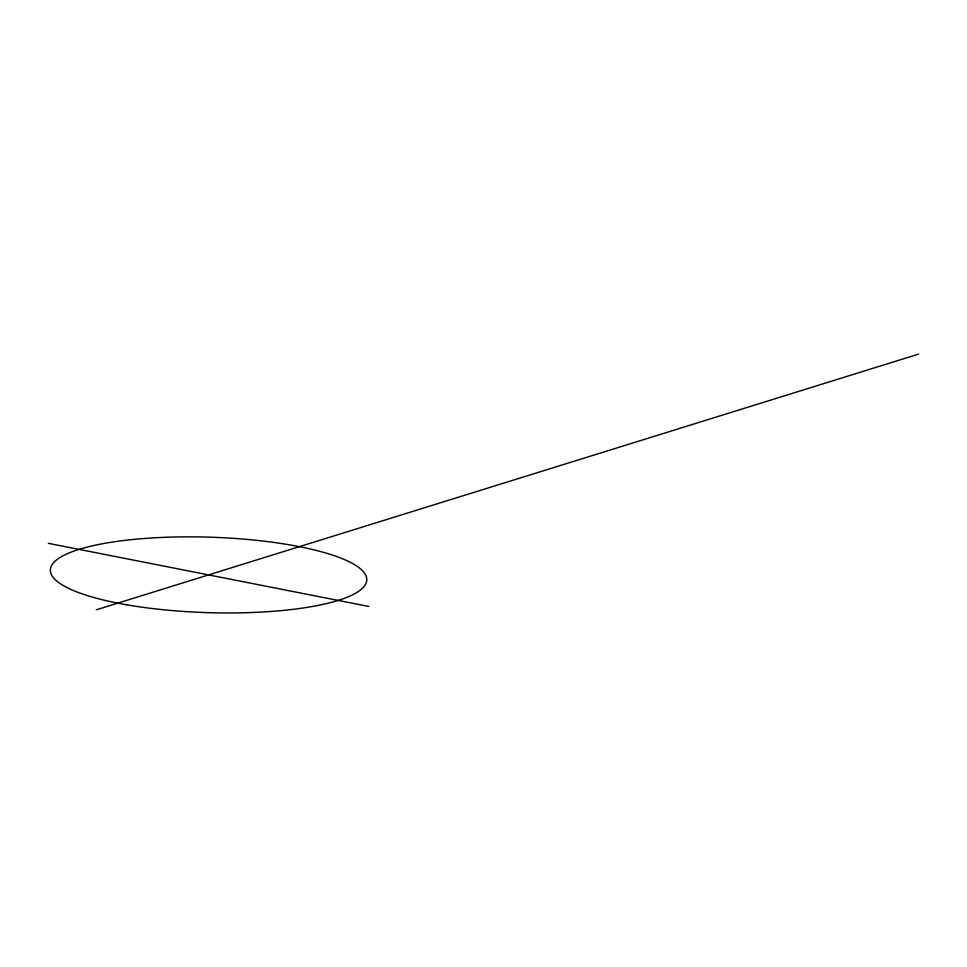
<?xml version="1.0" encoding="UTF-8"?>
<svg xmlns="http://www.w3.org/2000/svg" width="967" height="967" viewBox="0 0 967 967"><rect width="100%" height="100%" fill="white"/><g stroke="black" fill="none" stroke-linecap="round" stroke-linejoin="round"><path stroke-width="1.45" d="M96.265 609.826L918.65 354.091M48.35 543.333L368.814 606.466M126.447 604.75A158.274 37.749 1.8 0 0 366.747 580.43A158.274 37.749 1.8 0 0 132.564 539.526A158.274 37.749 1.8 0 0 126.447 604.75"/></g></svg>
